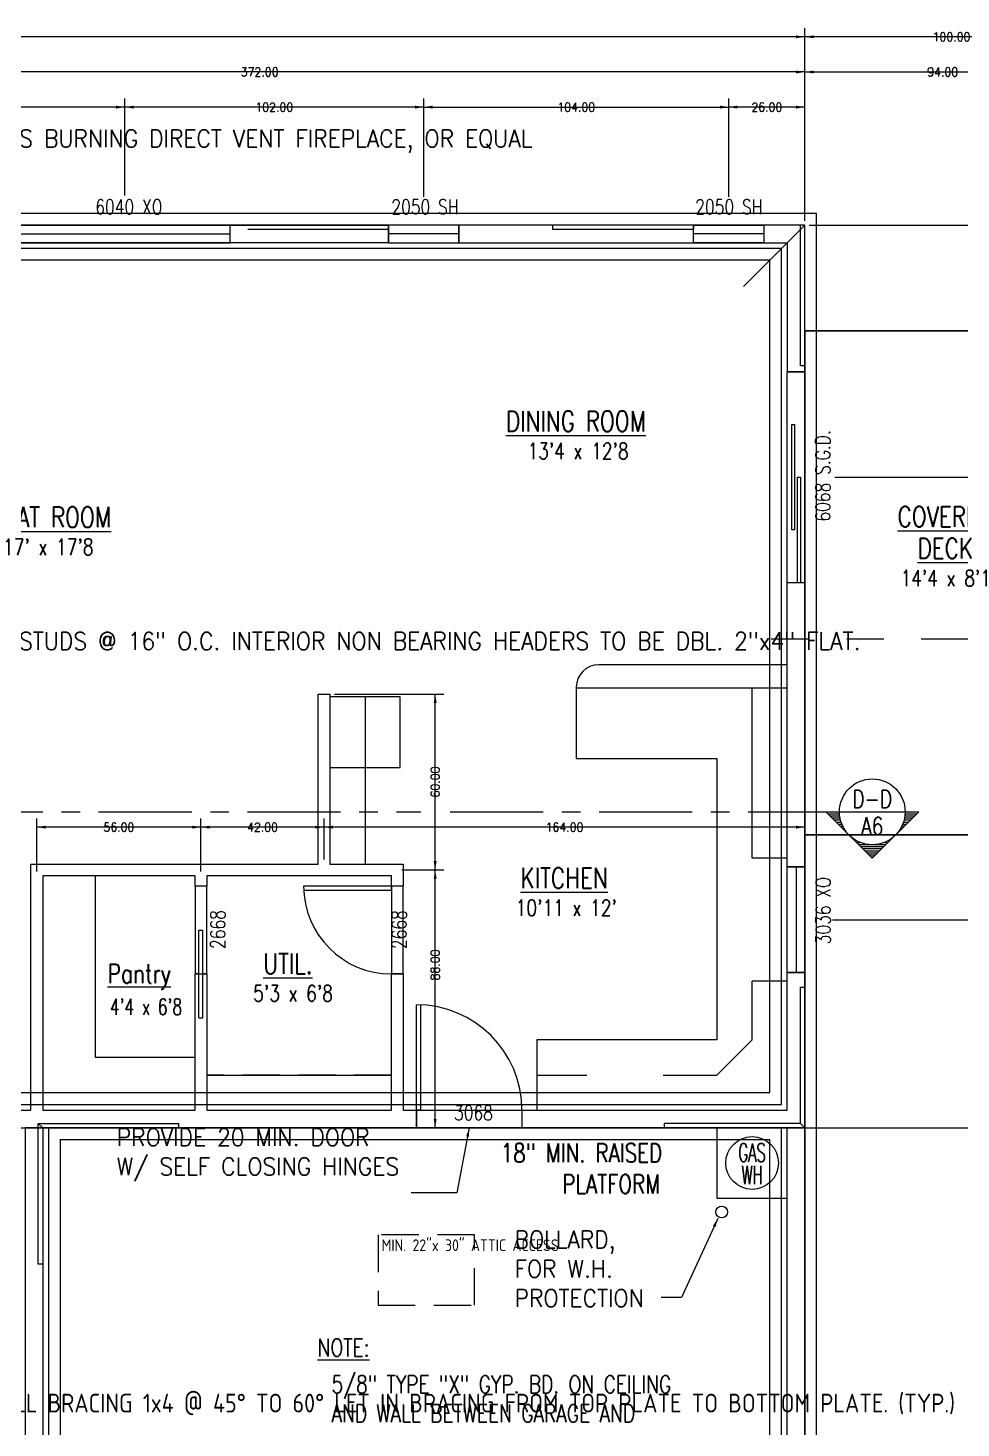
# Model space of a CAD drawing. Header units: millimetres. Extents: x -723 to 516, y -495 to 415.
# Drawn here: x -217.8 to 100.5, y -63.1 to 414.6 of the extents above; entities that cross this region are included whole.
import ezdxf
from ezdxf.enums import TextEntityAlignment as Align

# ---------------------------------------------------------------- set-up
doc = ezdxf.new("R2010")
doc.units = ezdxf.units.MM
for name, pattern in [('CENTER', [50.8, 31.75, -6.35, 6.35, -6.35]), ('CENTERX2', [101.6, 63.5, -12.7, 12.7, -12.7]), ('DASHED', [19.05, 12.7, -6.35])]:
    doc.linetypes.add(name, pattern=pattern)
doc.layers.get('0').update_dxf_attribs({"linetype": 'CONTINUOUS'})
for name, color, linetype in [('A-DIMS-1', 152, 'CONTINUOUS'), ('A-NOTE', 4, 'CONTINUOUS'), ('A-TEXT', 4, 'CONTINUOUS'), ('ANNTEXT', 4, 'CONTINUOUS'), ('xref-Bishop-Overland-08$0$A-CASE-1', 3, 'CONTINUOUS'), ('xref-Bishop-Overland-08$0$A-FOOTPRINT', 5, 'CONTINUOUS'), ('xref-Bishop-Overland-08$0$A-HEADER', 30, 'CONTINUOUS'), ('xref-Bishop-Overland-08$0$A-OPENING', 1, 'CONTINUOUS'), ('xref-Bishop-Overland-08$0$A-WALL', 54, 'CONTINUOUS'), ('xref-Bishop-Overland-08$0$S-FOOTER', 9, 'CONTINUOUS'), ('xref-Bishop-Overland-08$0$S-STEM-WALL', 8, 'CONTINUOUS')]:
    doc.layers.add(name, color=color, linetype=linetype)
doc.layers.add('xref-Bishop-Overland-08$0$TEMP', color=95, linetype='CONTINUOUS', plot=False)
doc.styles.get("Standard").update_dxf_attribs({"font": 'STANDARD'})
doc.dimstyles.get("Standard").update_dxf_attribs({"dimtxt": 3, "dimasz": 3, "dimexe": 3, "dimexo": 1.5, "dimgap": 2, "dimtad": 0, "dimtoh": 1, "dimzin": 3, "dimdsep": 46, "dimtxsty": 'STANDARD', "dimcen": 0.09, "dimazin": 2, "dimtfac": 1, "dimtdec": 4, "dimtofl": 0, "dimtmove": 0, "dimatfit": 3, "dimfxl": 1, "dimtolj": 1, "dimtzin": 0, "dimarcsym": 0})

# ---------------------------------------------------------------- blocks, each defined once
blk = doc.blocks.new('*D9')
at = {"layer": 'A-DIMS-1', "color": 0, "linetype": 'ByBlock', "lineweight": -2}
for p, q in [((-648.77, -14.13), (-648.77, -276.82)), ((47.23, -218.13), (47.23, -276.82)), ((47.23, -273.82), (-648.77, -273.82))]:
    blk.add_line(p, q, dxfattribs=at)
for points in [[(-648.77, -273.82), (-645.77, -273.32), (-645.77, -274.32)], [(47.23, -273.82), (44.23, -274.32), (44.23, -273.32)]]:
    blk.add_solid(points, dxfattribs=at)
at = {"layer": 'A-DIMS-1', "color": 0, "linetype": 'CONTINUOUS', "lineweight": -2, "insert": (-300.77, -273.82), "char_height": 3, "width": 11.6667, "attachment_point": 5}
blk.add_mtext('696.00', dxfattribs=at)
blk = doc.blocks.new('*D17')
at = {"layer": 'A-DIMS-1', "color": 0, "linetype": 'ByBlock', "lineweight": -2}
for p, q in [((42.73, 39.37), (225.69, 39.37)), ((222.69, -216.63), (222.69, 39.37)), ((48.73, -216.63), (225.69, -216.63))]:
    blk.add_line(p, q, dxfattribs=at)
for points in [[(222.69, 39.37), (223.19, 36.37), (222.19, 36.37)], [(222.69, -216.63), (222.19, -213.63), (223.19, -213.63)]]:
    blk.add_solid(points, dxfattribs=at)
at = {"layer": 'A-DIMS-1', "color": 0, "linetype": 'CONTINUOUS', "lineweight": -2, "insert": (222.69, -88.63), "char_height": 3, "width": 11.6667, "attachment_point": 5, "rotation": 90}
blk.add_mtext('256.00', dxfattribs=at)
blk = doc.blocks.new('*D18')
at = {"layer": 'A-DIMS-1', "color": 0, "linetype": 'ByBlock', "lineweight": -2}
for p, q in [((48.73, 347.37), (225.69, 347.37)), ((222.69, 39.37), (222.69, 347.37)), ((42.73, 39.37), (225.69, 39.37))]:
    blk.add_line(p, q, dxfattribs=at)
for points in [[(222.69, 347.37), (223.19, 344.37), (222.19, 344.37)], [(222.69, 39.37), (222.19, 42.37), (223.19, 42.37)]]:
    blk.add_solid(points, dxfattribs=at)
at = {"layer": 'A-DIMS-1', "color": 0, "linetype": 'CONTINUOUS', "lineweight": -2, "insert": (222.69, 193.37), "char_height": 3, "width": 11.6667, "attachment_point": 5, "rotation": 90}
blk.add_mtext('308.00', dxfattribs=at)
blk = doc.blocks.new('*D19')
at = {"layer": 'A-DIMS-1', "color": 0, "linetype": 'ByBlock', "lineweight": -2}
for p, q in [((48.73, 347.37), (237.69, 347.37)), ((234.69, -216.63), (234.69, 347.37)), ((48.73, -216.63), (237.69, -216.63))]:
    blk.add_line(p, q, dxfattribs=at)
for points in [[(234.69, 347.37), (235.19, 344.37), (234.19, 344.37)], [(234.69, -216.63), (234.19, -213.63), (235.19, -213.63)]]:
    blk.add_solid(points, dxfattribs=at)
at = {"layer": 'A-DIMS-1', "color": 0, "linetype": 'CONTINUOUS', "lineweight": -2, "insert": (234.69, 65.37), "char_height": 3, "width": 12, "attachment_point": 5, "rotation": 90}
blk.add_mtext('564.00', dxfattribs=at)
blk = doc.blocks.new('*D26')
at = {"layer": 'A-DIMS-1', "color": 0, "linetype": 'ByBlock', "lineweight": -2}
for p, q in [((-324.77, 368.87), (-324.77, 402.64)), ((47.23, 348.87), (47.23, 402.64)), ((47.23, 399.64), (-324.77, 399.64))]:
    blk.add_line(p, q, dxfattribs=at)
for points in [[(-324.77, 399.64), (-321.77, 400.14), (-321.77, 399.14)], [(47.23, 399.64), (44.23, 399.14), (44.23, 400.14)]]:
    blk.add_solid(points, dxfattribs=at)
at = {"layer": 'A-DIMS-1', "color": 0, "linetype": 'CONTINUOUS', "lineweight": -2, "insert": (-138.77, 399.64), "char_height": 3, "width": 11.6667, "attachment_point": 5}
blk.add_mtext('372.00', dxfattribs=at)
blk = doc.blocks.new('*D30')
at = {"layer": 'A-DIMS-1', "color": 0, "linetype": 'ByBlock', "lineweight": -2}
for p, q in [((-184.77, 357.49), (-184.77, 390.64)), ((-82.77, 387.64), (-184.77, 387.64)), ((-82.77, 357.03), (-82.77, 390.64))]:
    blk.add_line(p, q, dxfattribs=at)
for points in [[(-184.77, 387.64), (-181.77, 388.14), (-181.77, 387.14)], [(-82.77, 387.64), (-85.77, 387.14), (-85.77, 388.14)]]:
    blk.add_solid(points, dxfattribs=at)
at = {"layer": 'A-DIMS-1', "color": 0, "linetype": 'CONTINUOUS', "lineweight": -2, "insert": (-133.77, 387.64), "char_height": 3, "width": 11, "attachment_point": 5}
blk.add_mtext('102.00', dxfattribs=at)
blk = doc.blocks.new('*D31')
at = {"layer": 'A-DIMS-1', "color": 0, "linetype": 'ByBlock', "lineweight": -2}
for p, q in [((-324.77, 344.87), (-324.77, 390.64)), ((-184.77, 387.64), (-324.77, 387.64)), ((-184.77, 357.49), (-184.77, 390.64))]:
    blk.add_line(p, q, dxfattribs=at)
for points in [[(-324.77, 387.64), (-321.77, 388.14), (-321.77, 387.14)], [(-184.77, 387.64), (-187.77, 387.14), (-187.77, 388.14)]]:
    blk.add_solid(points, dxfattribs=at)
at = {"layer": 'A-DIMS-1', "color": 0, "linetype": 'CONTINUOUS', "lineweight": -2, "insert": (-254.77, 387.64), "char_height": 3, "width": 11.3333, "attachment_point": 5}
blk.add_mtext('140.00', dxfattribs=at)
blk = doc.blocks.new('*D36')
at = {"layer": 'A-DIMS-1', "color": 0, "linetype": 'ByBlock', "lineweight": -2}
for p, q in [((-648.77, 348.87), (-648.77, 414.64)), ((47.23, 411.64), (-648.77, 411.64)), ((47.23, 348.87), (47.23, 414.64))]:
    blk.add_line(p, q, dxfattribs=at)
for points in [[(-648.77, 411.64), (-645.77, 412.14), (-645.77, 411.14)], [(47.23, 411.64), (44.23, 411.14), (44.23, 412.14)]]:
    blk.add_solid(points, dxfattribs=at)
at = {"layer": 'A-DIMS-1', "color": 0, "linetype": 'CONTINUOUS', "lineweight": -2, "insert": (-300.77, 411.64), "char_height": 3, "width": 11.6667, "attachment_point": 5}
blk.add_mtext('696.00', dxfattribs=at)
blk = doc.blocks.new('*D37')
at = {"layer": 'A-DIMS-1', "color": 0, "linetype": 'ByBlock', "lineweight": -2}
for p, q in [((56.62, 110.37), (213.69, 110.37)), ((210.69, 39.37), (210.69, 110.37)), ((42.73, 39.37), (213.69, 39.37))]:
    blk.add_line(p, q, dxfattribs=at)
for points in [[(210.69, 110.37), (211.19, 107.37), (210.19, 107.37)], [(210.69, 39.37), (210.19, 42.37), (211.19, 42.37)]]:
    blk.add_solid(points, dxfattribs=at)
at = {"layer": 'A-DIMS-1', "color": 0, "linetype": 'CONTINUOUS', "lineweight": -2, "insert": (210.69, 74.87), "char_height": 3, "width": 8.6667, "attachment_point": 5, "rotation": 90}
blk.add_mtext('71.00', dxfattribs=at)
blk = doc.blocks.new('*D38')
at = {"layer": 'A-DIMS-1', "color": 0, "linetype": 'ByBlock', "lineweight": -2}
for p, q in [((57.43, 261.37), (213.69, 261.37)), ((210.69, 110.37), (210.69, 261.37)), ((56.62, 110.37), (213.69, 110.37))]:
    blk.add_line(p, q, dxfattribs=at)
for points in [[(210.69, 261.37), (211.19, 258.37), (210.19, 258.37)], [(210.69, 110.37), (210.19, 113.37), (211.19, 113.37)]]:
    blk.add_solid(points, dxfattribs=at)
at = {"layer": 'A-DIMS-1', "color": 0, "linetype": 'CONTINUOUS', "lineweight": -2, "insert": (210.69, 185.87), "char_height": 3, "width": 10.3333, "attachment_point": 5, "rotation": 90}
blk.add_mtext('151.00', dxfattribs=at)
blk = doc.blocks.new('*D39')
at = {"layer": 'A-DIMS-1', "color": 0, "linetype": 'ByBlock', "lineweight": -2}
for p, q in [((48.73, 347.37), (213.69, 347.37)), ((210.69, 261.37), (210.69, 347.37)), ((57.43, 261.37), (213.69, 261.37))]:
    blk.add_line(p, q, dxfattribs=at)
for points in [[(210.69, 347.37), (211.19, 344.37), (210.19, 344.37)], [(210.69, 261.37), (210.19, 264.37), (211.19, 264.37)]]:
    blk.add_solid(points, dxfattribs=at)
at = {"layer": 'A-DIMS-1', "color": 0, "linetype": 'CONTINUOUS', "lineweight": -2, "insert": (210.69, 304.37), "char_height": 3, "width": 9.3333, "attachment_point": 5, "rotation": 90}
blk.add_mtext('86.00', dxfattribs=at)
blk = doc.blocks.new('*D43')
at = {"layer": 'A-DIMS-1', "color": 0, "linetype": 'ByBlock', "lineweight": -2}
for p, q in [((-116.77, 130.87), (-116.77, 144.96)), ((47.23, 134.96), (47.23, 144.96)), ((47.23, 141.96), (-116.77, 141.96))]:
    blk.add_line(p, q, dxfattribs=at)
for points in [[(-116.77, 141.96), (-113.77, 142.46), (-113.77, 141.46)], [(47.23, 141.96), (44.23, 141.46), (44.23, 142.46)]]:
    blk.add_solid(points, dxfattribs=at)
at = {"layer": 'A-DIMS-1', "color": 0, "linetype": 'CONTINUOUS', "lineweight": -2, "insert": (-34.77, 141.96), "char_height": 3, "width": 11.3333, "attachment_point": 5}
blk.add_mtext('164.00', dxfattribs=at)
blk = doc.blocks.new('*D44')
at = {"layer": 'A-DIMS-1', "color": 0, "linetype": 'ByBlock', "lineweight": -2}
for p, q in [((-158.77, 126.87), (-158.77, 144.96)), ((-116.77, 130.87), (-116.77, 144.96)), ((-116.77, 141.96), (-158.77, 141.96))]:
    blk.add_line(p, q, dxfattribs=at)
for points in [[(-158.77, 141.96), (-155.77, 142.46), (-155.77, 141.46)], [(-116.77, 141.96), (-119.77, 141.46), (-119.77, 142.46)]]:
    blk.add_solid(points, dxfattribs=at)
at = {"layer": 'A-DIMS-1', "color": 0, "linetype": 'CONTINUOUS', "lineweight": -2, "insert": (-137.77, 141.96), "char_height": 3, "width": 9.6667, "attachment_point": 5}
blk.add_mtext('42.00', dxfattribs=at)
blk = doc.blocks.new('*D45')
at = {"layer": 'A-DIMS-1', "color": 0, "linetype": 'ByBlock', "lineweight": -2}
for p, q in [((-214.77, 126.87), (-214.77, 144.96)), ((-158.77, 126.87), (-158.77, 144.96)), ((-158.77, 141.96), (-214.77, 141.96))]:
    blk.add_line(p, q, dxfattribs=at)
for points in [[(-214.77, 141.96), (-211.77, 142.46), (-211.77, 141.46)], [(-158.77, 141.96), (-161.77, 141.46), (-161.77, 142.46)]]:
    blk.add_solid(points, dxfattribs=at)
at = {"layer": 'A-DIMS-1', "color": 0, "linetype": 'CONTINUOUS', "lineweight": -2, "insert": (-186.77, 141.96), "char_height": 3, "width": 9.3333, "attachment_point": 5}
blk.add_mtext('56.00', dxfattribs=at)
blk = doc.blocks.new('*D51')
at = {"layer": 'A-DIMS-1', "color": 0, "linetype": 'ByBlock', "lineweight": -2}
for p, q in [((-90.27, 127.37), (-75.89, 127.37)), ((-78.89, 39.37), (-78.89, 127.37)), ((-83.77, 39.37), (-75.89, 39.37))]:
    blk.add_line(p, q, dxfattribs=at)
for points in [[(-78.89, 127.37), (-78.39, 124.37), (-79.39, 124.37)], [(-78.89, 39.37), (-79.39, 42.37), (-78.39, 42.37)]]:
    blk.add_solid(points, dxfattribs=at)
at = {"layer": 'A-DIMS-1', "color": 0, "linetype": 'CONTINUOUS', "lineweight": -2, "insert": (-78.89, 94.92), "char_height": 3, "width": 9.3333, "attachment_point": 5, "rotation": 90}
blk.add_mtext('88.00', dxfattribs=at)
blk = doc.blocks.new('*D52')
at = {"layer": 'A-DIMS-1', "color": 0, "linetype": 'ByBlock', "lineweight": -2}
for p, q in [((-113.27, 187.37), (-75.89, 187.37)), ((-78.89, 127.37), (-78.89, 187.37)), ((-90.27, 127.37), (-75.89, 127.37))]:
    blk.add_line(p, q, dxfattribs=at)
for points in [[(-78.89, 187.37), (-78.39, 184.37), (-79.39, 184.37)], [(-78.89, 127.37), (-79.39, 130.37), (-78.39, 130.37)]]:
    blk.add_solid(points, dxfattribs=at)
at = {"layer": 'A-DIMS-1', "color": 0, "linetype": 'CONTINUOUS', "lineweight": -2, "insert": (-78.89, 157.37), "char_height": 3, "width": 9.3333, "attachment_point": 5, "rotation": 90}
blk.add_mtext('60.00', dxfattribs=at)
blk = doc.blocks.new('*D55')
at = {"layer": 'A-DIMS-1', "color": 0, "linetype": 'ByBlock', "lineweight": -2}
for p, q in [((-82.77, 357.03), (-82.77, 390.64)), ((-82.77, 387.64), (21.23, 387.64)), ((21.23, 357.07), (21.23, 390.64))]:
    blk.add_line(p, q, dxfattribs=at)
for points in [[(-82.77, 387.64), (-79.77, 388.14), (-79.77, 387.14)], [(21.23, 387.64), (18.23, 387.14), (18.23, 388.14)]]:
    blk.add_solid(points, dxfattribs=at)
at = {"layer": 'A-DIMS-1', "color": 0, "linetype": 'CONTINUOUS', "lineweight": -2, "insert": (-30.77, 387.64), "char_height": 3, "width": 11.3333, "attachment_point": 5}
blk.add_mtext('104.00', dxfattribs=at)
blk = doc.blocks.new('*D56')
at = {"layer": 'A-DIMS-1', "color": 0, "linetype": 'ByBlock', "lineweight": -2}
for p, q in [((21.23, 357.07), (21.23, 390.64)), ((47.23, 387.64), (21.23, 387.64)), ((47.23, 348.87), (47.23, 390.64))]:
    blk.add_line(p, q, dxfattribs=at)
for points in [[(21.23, 387.64), (24.23, 388.14), (24.23, 387.14)], [(47.23, 387.64), (44.23, 387.14), (44.23, 388.14)]]:
    blk.add_solid(points, dxfattribs=at)
at = {"layer": 'A-DIMS-1', "color": 0, "linetype": 'CONTINUOUS', "lineweight": -2, "insert": (34.23, 387.64), "char_height": 3, "width": 9.3333, "attachment_point": 5}
blk.add_mtext('26.00', dxfattribs=at)
blk = doc.blocks.new('*D57')
at = {"layer": 'A-DIMS-1', "color": 0, "linetype": 'ByBlock', "lineweight": -2}
for p, q in [((48.73, 347.37), (201.69, 347.37)), ((198.69, 311.37), (198.69, 347.37)), ((148.73, 311.37), (201.69, 311.37))]:
    blk.add_line(p, q, dxfattribs=at)
for points in [[(198.69, 347.37), (199.19, 344.37), (198.19, 344.37)], [(198.69, 311.37), (198.19, 314.37), (199.19, 314.37)]]:
    blk.add_solid(points, dxfattribs=at)
at = {"layer": 'A-DIMS-1', "color": 0, "linetype": 'CONTINUOUS', "lineweight": -2, "insert": (198.69, 329.37), "char_height": 3, "width": 9.3333, "attachment_point": 5, "rotation": 90}
blk.add_mtext('36.00', dxfattribs=at)
blk = doc.blocks.new('*D59')
at = {"layer": 'A-DIMS-1', "color": 0, "linetype": 'ByBlock', "lineweight": -2}
for p, q in [((47.23, 348.87), (47.23, 414.64)), ((147.23, 411.64), (47.23, 411.64)), ((147.23, 312.87), (147.23, 414.64))]:
    blk.add_line(p, q, dxfattribs=at)
for points in [[(47.23, 411.64), (50.23, 412.14), (50.23, 411.14)], [(147.23, 411.64), (144.23, 411.14), (144.23, 412.14)]]:
    blk.add_solid(points, dxfattribs=at)
at = {"layer": 'A-DIMS-1', "color": 0, "linetype": 'CONTINUOUS', "lineweight": -2, "insert": (97.23, 411.64), "char_height": 3, "width": 11, "attachment_point": 5}
blk.add_mtext('100.00', dxfattribs=at)
blk = doc.blocks.new('*D65')
at = {"layer": 'A-DIMS-1', "color": 0, "linetype": 'ByBlock', "lineweight": -2}
for p, q in [((47.23, 348.87), (47.23, 402.64)), ((141.23, 309.37), (141.23, 402.64)), ((47.23, 399.64), (141.23, 399.64))]:
    blk.add_line(p, q, dxfattribs=at)
for points in [[(47.23, 399.64), (50.23, 400.14), (50.23, 399.14)], [(141.23, 399.64), (138.23, 399.14), (138.23, 400.14)]]:
    blk.add_solid(points, dxfattribs=at)
at = {"layer": 'A-DIMS-1', "color": 0, "linetype": 'CONTINUOUS', "lineweight": -2, "insert": (94.23, 399.64), "char_height": 3, "width": 9.6667, "attachment_point": 5}
blk.add_mtext('94.00', dxfattribs=at)

msp = doc.modelspace()

# ---------------------------------------------------------------- hatches: boundary and pattern name
at = {"layer": 'A-DIMS-1'}
h = msp.add_hatch(dxfattribs=at)
h.set_pattern_fill('ANSI31', color=256, scale=3, style=0)
h.set_pattern_definition([])
h.paths.add_polyline_path([(-142.773, 347.367), (-94.773, 347.367), (-94.773, 345.867), (-142.773, 345.867)], flags=0)
h = msp.add_hatch(dxfattribs=at)
h.set_pattern_fill('ANSI31', color=256, scale=3, style=0)
h.set_pattern_definition([])
h.paths.add_polyline_path([(-38.773, 347.367), (9.227, 347.367), (9.227, 345.867), (-38.773, 345.867)], flags=0)
h = msp.add_hatch(dxfattribs=at)
h.set_pattern_fill('ANSI31', color=256, scale=3, angle=90, style=0)
h.set_pattern_definition([])
h.paths.add_polyline_path([(47.227, 347.367), (47.227, 299.367), (45.727, 299.367), (45.727, 347.367)], flags=0)
h = msp.add_hatch(dxfattribs=at)
h.set_pattern_fill('ANSI31', color=256, scale=3, style=0)
h.set_pattern_definition([])
h.paths.add_polyline_path([(45.727, 87.367), (47.227, 87.367), (47.227, 39.367), (45.727, 40.867)], flags=0)
h.paths.add_polyline_path([(-0.773, 40.867), (45.727, 40.867), (47.227, 39.367), (-0.773, 39.367)], flags=0)
h = msp.add_hatch(dxfattribs=at)
h.set_pattern_fill('ANSI31', color=256, scale=3, style=0)
h.set_pattern_definition([])
h.paths.add_polyline_path([(-214.273, 40.867), (-212.773, 39.367), (-212.773, -7.133), (-214.273, -7.133)], flags=0)
h.paths.add_polyline_path([(-214.273, 40.867), (-166.273, 40.867), (-166.273, 39.367), (-212.773, 39.367)], flags=0)

# ---------------------------------------------------------------- linework, layer by layer
at = {"layer": 'A-DIMS-1', "linetype": 'CENTERX2'}
msp.add_line((150.376, 206.127), (35.777, 206.127), dxfattribs=at)
at = {"layer": 'A-DIMS-1', "linetype": 'CENTER'}
for p, q in [((-295.277, 147.197), (-83.747, 147.197)), ((-73.761, 147.197), (59.001, 147.197))]:
    msp.add_line(p, q, dxfattribs=at)
at = {"layer": 'A-DIMS-1'}
for p, q in [((47.227, 87.367), (47.227, 39.367)), ((-214.273, -7.133), (-214.273, 40.867)), ((-214.273, 40.867), (-166.273, 40.867)), ((47.227, 39.367), (-0.773, 39.367))]:
    msp.add_line(p, q, dxfattribs=at)
for points in [[(-94.773, 347.367), (-94.773, 345.867), (-142.773, 345.867)], [(9.227, 347.367), (9.227, 345.867), (-38.773, 345.867), (-38.773, 347.367)], [(47.227, 299.367), (45.727, 299.367), (45.727, 347.367)], [(45.727, 40.867), (45.727, 87.367), (47.227, 87.367)], [(-214.273, 40.867), (-212.773, 39.367), (-166.273, 39.367), (-166.273, 40.867)], [(-212.773, 39.367), (-212.773, -7.133), (-214.273, -7.133)], [(47.227, 39.367), (45.727, 40.867), (-0.773, 40.867), (-0.773, 39.367)]]:
    msp.add_lwpolyline(points, dxfattribs=at)
msp.add_lwpolyline([(41.227, 39.367), (17.227, 39.367), (17.227, 15.367), (41.227, 15.367)], close=True, dxfattribs=at)
at = {"layer": 'A-DIMS-1', "linetype": 'DASHED'}
msp.add_lwpolyline([(-65.436, 2.822), (-98.365, 2.822), (-98.365, -21.178), (-65.436, -21.178)], close=True, dxfattribs=at)
at = {"layer": 'A-DIMS-1'}
msp.add_circle((29.227, 27.367), 9, dxfattribs=at)
at = {"layer": 'A-NOTE'}
for p, q in [((54.357, 147.197), (59.001, 147.197)), ((55.055, 146.498), (59.023, 146.498)), ((55.753, 145.8), (59.088, 145.8)), ((56.452, 145.102), (59.199, 145.102)), ((57.15, 144.404), (59.355, 144.404)), ((57.848, 143.705), (59.559, 143.705)), ((59.001, 147.197), (81.426, 147.197)), ((80.869, 143.705), (82.58, 143.705)), ((81.073, 144.404), (83.278, 144.404)), ((81.229, 145.102), (83.976, 145.102)), ((81.339, 145.8), (84.674, 145.8)), ((81.405, 146.498), (85.373, 146.498)), ((81.426, 147.197), (86.071, 147.197)), ((58.546, 143.007), (59.813, 143.007)), ((59.245, 142.309), (60.123, 142.309)), ((59.943, 141.61), (60.492, 141.61)), ((60.641, 140.912), (60.928, 140.912)), ((61.339, 140.214), (61.441, 140.214)), ((62.038, 139.516), (62.045, 139.516)), ((62.736, 138.817), (62.763, 138.817)), ((77.664, 138.817), (77.692, 138.817)), ((78.382, 139.516), (78.39, 139.516)), ((78.987, 140.214), (79.088, 140.214)), ((79.5, 140.912), (79.786, 140.912)), ((79.936, 141.61), (80.485, 141.61)), ((80.305, 142.309), (81.183, 142.309)), ((80.614, 143.007), (81.881, 143.007)), ((63.434, 138.119), (63.632, 138.119)), ((64.133, 137.421), (64.722, 137.421)), ((64.831, 136.723), (66.212, 136.723)), ((65.529, 136.024), (74.898, 136.024)), ((66.227, 135.326), (74.2, 135.326)), ((66.926, 134.628), (73.502, 134.628)), ((67.624, 133.929), (72.804, 133.929)), ((74.216, 136.723), (75.597, 136.723)), ((75.705, 137.421), (76.295, 137.421)), ((76.796, 138.119), (76.993, 138.119)), ((68.322, 133.231), (72.105, 133.231)), ((69.021, 132.533), (71.407, 132.533)), ((69.719, 131.835), (70.709, 131.835)), ((-49.273, 39.367), (-85.273, 39.367))]:
    msp.add_line(p, q, dxfattribs=at)
at = {"layer": 'A-NOTE', "linetype": 'DASHED'}
msp.add_line((-93.773, 57.367), (-156.773, 57.367), dxfattribs=at)
at = {"layer": 'A-NOTE'}
msp.add_lwpolyline([(86.071, 147.197), (70.214, 131.34), (54.357, 147.197)], dxfattribs=at)
msp.add_circle((70.214, 147.197), 11.213, dxfattribs=at)
at = {"layer": 'A-TEXT'}
msp.add_circle((18.836, 10.648), 2, dxfattribs=at)
at = {"layer": 'xref-Bishop-Overland-08$0$A-CASE-1'}
for p, q in [((41.227, 197.367), (-23.1, 197.367)), ((-90.773, 186.372), (-114.773, 186.372)), ((-90.773, 162.372), (-90.773, 186.372)), ((-30.773, 189.694), (-30.773, 165.372)), ((41.227, 189.372), (-30.773, 189.372)), ((-30.773, 165.372), (17.227, 165.372)), ((17.227, 165.372), (17.227, 69.367)), ((-114.773, 162.372), (-90.773, 162.372)), ((-194.773, 63.367), (-194.773, 125.367)), ((17.227, 69.367), (-44.189, 69.367)), ((-44.189, 69.367), (-44.189, 45.367)), ((-160.773, 63.367), (-194.773, 63.367))]:
    msp.add_line(p, q, dxfattribs=at)
at = {"layer": 'xref-Bishop-Overland-08$0$A-CASE-1', "linetype": 'CONTINUOUS'}
for p, q in [((-102.773, 186.372), (-102.773, 129.367)), ((29.227, 131.367), (29.227, 189.372)), ((41.227, 131.367), (29.227, 131.367)), ((29.227, 69.367), (29.227, 89.367)), ((41.227, 89.367), (29.227, 89.367)), ((29.227, 69.367), (17.227, 57.367)), ((-156.773, 57.367), (-93.773, 57.367)), ((-44.189, 57.367), (-27.132, 57.367)), ((-1.131, 57.367), (17.227, 57.367))]:
    msp.add_line(p, q, dxfattribs=at)
at = {"layer": 'xref-Bishop-Overland-08$0$A-CASE-1'}
msp.add_arc((-23.1, 189.694), 7.673, 90, 180, dxfattribs=at)
at = {"layer": 'xref-Bishop-Overland-08$0$A-FOOTPRINT'}
msp.add_line((-218.773, 39.367), (47.227, 39.367), dxfattribs=at)
for points in [[(47.227, 39.367), (47.227, 347.367), (-194.773, 347.367), (-194.773, 347.367), (-246.773, 347.367), (-246.773, 347.367), (-648.773, 347.367), (-648.773, -12.633), (-482.773, -12.633), (-482.773, -36.633), (-332.773, -36.633), (-332.773, -12.633), (-304.773, -12.633), (-304.773, 39.367), (-218.773, 39.367), (-149.014, 39.367)], [(147.227, 311.367), (47.227, 311.367), (47.227, 139.367), (147.227, 139.367)], [(47.227, 39.367), (-218.773, 39.367), (-218.773, -216.633), (47.227, -216.633)]]:
    msp.add_lwpolyline(points, close=True, dxfattribs=at)
at = {"layer": 'xref-Bishop-Overland-08$0$A-HEADER'}
for points in [[(-220.773, 341.367), (-148.773, 341.367), (-148.773, 347.367), (-220.773, 347.367)], [(-94.773, 347.367), (-94.773, 341.367), (-70.773, 341.367), (-70.773, 347.367)], [(33.227, 347.367), (33.227, 341.367), (9.227, 341.367), (9.227, 347.367)], [(41.227, 225.367), (41.227, 297.367), (47.227, 297.367), (47.227, 225.367)], [(47.227, 92.367), (41.227, 92.367), (41.227, 128.367), (47.227, 128.367)], [(-160.773, 91.867), (-156.773, 91.867), (-156.773, 121.867), (-160.773, 121.867)], [(-93.773, 91.867), (-89.773, 91.867), (-89.773, 121.867), (-93.773, 121.867)], [(-49.273, 39.367), (-85.273, 39.367), (-85.273, 45.367), (-49.273, 45.367)]]:
    msp.add_lwpolyline(points, close=True, dxfattribs=at)
at = {"layer": 'xref-Bishop-Overland-08$0$A-OPENING'}
for p, q in [((-220.773, 347.367), (-148.773, 347.367)), ((-220.773, 344.367), (-148.773, 344.367)), ((-148.773, 341.367), (-148.773, 347.367)), ((-70.773, 347.367), (-94.773, 347.367)), ((-94.773, 341.367), (-94.773, 347.367)), ((-70.773, 344.367), (-94.773, 344.367)), ((-70.773, 347.367), (-70.773, 341.367)), ((33.227, 347.367), (9.227, 347.367)), ((9.227, 341.367), (9.227, 347.367)), ((33.227, 344.367), (9.227, 344.367)), ((33.227, 347.367), (33.227, 341.367)), ((-148.773, 341.367), (-220.773, 341.367)), ((-94.773, 341.367), (-70.773, 341.367)), ((9.227, 341.367), (33.227, 341.367)), ((47.227, 297.367), (41.227, 297.367)), ((47.227, 297.367), (47.227, 225.367)), ((42.727, 243.367), (42.727, 279.367)), ((42.727, 279.367), (43.727, 279.367)), ((43.727, 279.367), (43.727, 243.367)), ((44.727, 225.367), (44.727, 261.367)), ((44.727, 261.367), (45.727, 261.367)), ((45.727, 261.367), (45.727, 225.367)), ((43.727, 243.367), (42.727, 243.367)), ((47.227, 225.367), (41.227, 225.367)), ((45.727, 225.367), (44.727, 225.367)), ((41.227, 92.367), (41.227, 128.367)), ((47.227, 128.367), (41.227, 128.367)), ((44.227, 128.367), (44.227, 92.367)), ((47.227, 128.367), (47.227, 92.367)), ((-156.773, 121.867), (-160.773, 121.867)), ((-93.773, 121.867), (-123.773, 121.867)), ((-123.773, 120.492), (-93.773, 120.492)), ((-89.773, 121.867), (-93.773, 121.867)), ((-93.773, 120.492), (-93.773, 121.867)), ((-159.46, 106.867), (-158.085, 106.867)), ((-159.46, 76.867), (-159.46, 106.867)), ((-158.085, 76.867), (-158.085, 106.867)), ((-159.773, 91.867), (-160.773, 91.867)), ((-156.773, 91.867), (-157.773, 91.867)), ((-89.773, 91.867), (-93.773, 91.867)), ((41.227, 92.367), (47.227, 92.367)), ((-85.273, 45.367), (-85.273, 81.367)), ((-83.898, 81.367), (-83.898, 45.367)), ((-159.46, 76.867), (-158.085, 76.867)), ((-85.273, 45.367), (-85.273, 39.367)), ((-83.898, 45.367), (-85.273, 45.367)), ((-49.273, 45.367), (-49.273, 39.367)), ((-49.273, 39.367), (-85.273, 39.367))]:
    msp.add_line(p, q, dxfattribs=at)
for centre, radius, start, end in [((-93.773, 121.867), 30, 180, 270), ((-85.273, 45.367), 36, 0, 90)]:
    msp.add_arc(centre, radius, start, end, dxfattribs=at)
at = {"layer": 'xref-Bishop-Overland-08$0$A-WALL'}
for p, q in [((-148.773, 347.367), (-94.773, 347.367)), ((9.227, 347.367), (-70.773, 347.367)), ((47.227, 347.367), (33.227, 347.367)), ((47.227, 297.367), (47.227, 347.367)), ((-94.773, 341.367), (-148.773, 341.367)), ((-70.773, 341.367), (9.227, 341.367)), ((33.227, 341.367), (41.227, 341.367)), ((41.227, 341.367), (41.227, 297.367)), ((41.227, 128.367), (41.227, 225.367)), ((47.227, 225.367), (47.227, 128.367)), ((-118.773, 129.367), (-118.773, 187.367)), ((-118.773, 187.367), (-114.773, 187.367)), ((-114.773, 187.367), (-114.773, 129.367)), ((-216.773, 45.367), (-216.773, 129.367)), ((-216.773, 129.367), (-118.773, 129.367)), ((-114.773, 129.367), (-89.773, 129.367)), ((-89.773, 129.367), (-89.773, 121.867)), ((-212.773, 125.367), (-212.773, 45.367)), ((-160.773, 125.367), (-212.773, 125.367)), ((-160.773, 121.867), (-160.773, 125.367)), ((-93.773, 125.367), (-156.773, 125.367)), ((-156.773, 125.367), (-156.773, 121.867)), ((-93.773, 121.867), (-93.773, 125.367)), ((-160.773, 45.367), (-160.773, 91.867)), ((-156.773, 91.867), (-156.773, 45.367)), ((-93.773, 45.367), (-93.773, 91.867)), ((-89.773, 91.867), (-89.773, 45.367)), ((41.227, 45.367), (41.227, 92.367)), ((47.227, 92.367), (47.227, -216.633)), ((-228.773, 45.367), (-216.773, 45.367)), ((-212.773, 45.367), (-160.773, 45.367)), ((-156.773, 45.367), (-93.773, 45.367)), ((-89.773, 45.367), (-85.273, 45.367)), ((-49.273, 45.367), (41.227, 45.367)), ((-212.773, 39.367), (-212.773, -210.633)), ((-85.273, 39.367), (-212.773, 39.367)), ((41.227, 39.367), (-49.273, 39.367)), ((41.227, -210.633), (41.227, 39.367))]:
    msp.add_line(p, q, dxfattribs=at)
msp.add_lwpolyline([(47.227, 311.367), (147.227, 311.367), (147.227, 139.367), (47.227, 139.367)], dxfattribs=at)
at = {"layer": 'xref-Bishop-Overland-08$0$S-FOOTER'}
for p, q in [((35.227, 335.367), (-636.773, 335.367)), ((35.227, 51.367), (35.227, 335.367)), ((-316.773, 51.367), (35.227, 51.367)), ((-206.773, 35.367), (35.227, 35.367))]:
    msp.add_line(p, q, dxfattribs=at)
for points in [[(51.227, 181.367), (51.227, 351.367), (-190.773, 351.367), (-190.773, 351.367), (-250.773, 351.367), (-250.773, 351.367), (-652.773, 351.367), (-652.773, 181.367)], [(-300.773, 35.367), (-222.773, 35.367), (-222.773, -220.633), (51.227, -220.633), (51.227, 181.367)], [(-206.773, 35.367), (-206.773, -204.633), (35.227, -204.633), (35.227, 35.367)]]:
    msp.add_lwpolyline(points, dxfattribs=at)
at = {"layer": 'xref-Bishop-Overland-08$0$S-STEM-WALL'}
for p, q in [((-202.773, 339.367), (-202.773, 339.367)), ((-210.773, 47.367), (39.227, 47.367)), ((-210.773, 39.367), (39.227, 39.367))]:
    msp.add_line(p, q, dxfattribs=at)
for points in [[(-530.773, 347.367), (-648.773, 347.367), (-648.773, -12.633), (-482.773, -12.633), (-482.773, -36.633), (-332.773, -36.633), (-332.773, -12.633), (-304.773, -12.633), (-304.773, 39.367), (-218.773, 39.367), (-218.773, -216.633), (47.227, -216.633), (47.227, -12.633)], [(-194.773, 347.367), (-530.773, 347.367)], [(47.227, -12.633), (47.227, 347.367), (-194.773, 347.367)], [(-202.773, 339.367), (-640.773, 339.367), (-640.773, -4.633), (-474.773, -4.633), (-474.773, -28.633), (-340.773, -28.633), (-340.773, -4.633), (-312.773, -4.633), (-312.773, 47.367), (-210.773, 47.367)], [(39.227, 47.367), (39.227, 339.367), (-202.773, 339.367)], [(-210.773, 39.367), (-210.773, -208.633), (-181.773, -208.633), (-181.773, -216.633)], [(10.227, -216.633), (10.227, -208.633), (39.227, -208.633), (39.227, 39.367)]]:
    msp.add_lwpolyline(points, dxfattribs=at)
at = {"layer": 'xref-Bishop-Overland-08$0$TEMP'}
msp.add_line((47.227, 347.367), (26.284, 326.424), dxfattribs=at)

# ---------------------------------------------------------------- texts
at = {"color": 4, "char_height": 6}
for s, insert, width, attachment_point in [('PROVIDE 20 MIN. DOOR\\PW/ SELF CLOSING HINGES', (-187.48, 30.177), 104.66666, 4), ('BOLLARD,\\PFOR W.H.\\PPROTECTION', (-51.787, 4.256), 46.66667, 1)]:
    msp.add_mtext(s, dxfattribs=dict(at, insert=insert, width=width, attachment_point=attachment_point))
at = {"layer": 'A-DIMS-1', "insert": (-97.151, 1.313), "char_height": 4, "width": 119.33333, "attachment_point": 1}
msp.add_mtext('{\\Farchquik|c0;MIN. 22"x 30" ATTIC ACCESS}', dxfattribs=at)
at = {"layer": 'A-NOTE'}
for s, height, width, p in [('%%uDINING ROOM', 6.95313, 0.85, (-30.886, 280.476)), ("13'4 x 12'8", 5.5, 0.85, (-30.155, 270.303)), ('%%uGREAT ROOM', 6.95313, 0.85, (-212.515, 247.741)), ('%%uCOVERED', 6.9531, 0.85, (95.119, 247.907)), ("17' x 17'8", 5.5, 0.85, (-210.851, 237.568)), ('%%uDECK', 6.9531, 0.85, (95.119, 237.098)), ("14'4 x 8'1", 5.5, 0.85, (95.287, 226.925)), ('D-D', 6, 0.85, (70.201, 151.561)), ('A6', 6, 0.85, (70.201, 142.357)), ('%%uKITCHEN', 6.9531, 0.85, (-34.911, 124.602)), ("10'11 x 12'", 5.5, 0.85, (-34.164, 114.429)), ('%%uUTIL.', 6.9531, 0.85, (-129.136, 95.429)), ('%%uPantry', 6.5, 0.85, (-179.849, 92.002)), ("5'3 x 6'8", 5.5, 0.85, (-127.363, 85.256)), ("4'4 x 6'8", 5.5, 0.77, (-177.525, 80.677)), ('GAS', 6.2578, 0.65, (29.228, 30.921)), ('WH', 6.2578, 0.65, (29.228, 23.293))]:
    msp.add_text(s, height=height, dxfattribs=dict(at, width=width)).set_placement(p, align=Align.MIDDLE_CENTER)
at = {"layer": 'A-NOTE', "insert": (-636.191, -51.354), "char_height": 6.4, "width": 876.26914, "attachment_point": 1}
msp.add_mtext('{\\pxqc;\\Farchquik.shx|c0;SHEAR PANELS, 3/8" OSB MIN. W/ 6" EDGE & 12" FIELD NAILING OR DIAG. WALL BRACING 1x4 @ 45%%D TO 60%%D LET IN BRACING FROM TOP PLATE TO BOTTOM PLATE. (TYP.)}', dxfattribs=at)
at = {"layer": 'A-TEXT', "width": 0.85}
for s, p in [('6040 XO', (-183.37, 353.619)), ('2050 SH', (-82.387, 353.619)), ('2050 SH', (21.262, 353.619)), ('3068', (-65.824, 44.497))]:
    msp.add_text(s, height=5, dxfattribs=at).set_placement(p, align=Align.MIDDLE_CENTER)
for s, p in [('6068 S.G.D.', (53.322, 261.819)), ('3036 XO', (53.479, 113.442)), ('2668', (-153.046, 107.031)), ('2668', (-91.142, 106.983))]:
    msp.add_text(s, height=5, rotation=90, dxfattribs=at).set_placement(p, align=Align.MIDDLE_CENTER)
for s, p in [('18" MIN. RAISED', (-56.515, 30.806)), ('PLATFORM', (-35.505, 20.213))]:
    msp.add_text(s, height=6.4, dxfattribs=at).set_placement(p, align=Align.MIDDLE_LEFT)
at = {"layer": 'ANNTEXT', "width": 0.85}
for s, p in [('%%uNOTE:', (-118.985, -35.603)), ('5/8" TYPE "X" GYP. BD. ON CEILING', (-114.236, -48.156)), ('AND WALL BETWEEN GARAGE AND', (-114.236, -58.087))]:
    msp.add_text(s, height=6, dxfattribs=at).set_placement(p, align=Align.MIDDLE_LEFT)
at = {"layer": 'ANNTEXT', "char_height": 6, "attachment_point": 1}
for s, insert, width in [('"HEATILATOR" 42" GAS BURNING DIRECT VENT FIREPLACE, OR EQUAL', (-299.463, 379.93), 286.66667), ('INTERIOR WALL STUDS @ 16" O.C. INTERIOR NON BEARING HEADERS TO BE DBL. 2"x4" FLAT.', (-278.214, 208.46), 386.66666)]:
    msp.add_mtext(s, dxfattribs=dict(at, insert=insert, width=width))

# ---------------------------------------------------------------- dimensions: what is measured, and where the dimension line sits
at = {"layer": 'A-DIMS-1'}
for base, p1, p2, angle, picture, middle in [((-648.773, 411.64), (47.227, 347.367), (-648.773, 347.367), 180, '*D36', (-300.773, 411.64)), ((47.227, 411.64), (147.227, 311.367), (47.227, 347.367), 180, '*D59', (97.227, 411.64)), ((-324.773, 399.64), (47.227, 347.367), (-324.773, 367.367), 180, '*D26', (-138.773, 399.64)), ((-324.773, 387.64), (-184.773, 355.986), (-324.773, 343.367), 180, '*D31', (-254.773, 387.64)), ((-184.773, 387.64), (-82.773, 355.534), (-184.773, 355.986), 180, '*D30', (-133.773, 387.64)), ((21.227, 387.64), (47.227, 347.367), (21.227, 355.566), 180, '*D56', (34.227, 387.64)), ((222.692, 347.367), (41.227, 39.367), (47.227, 347.367), 90, '*D18', (222.692, 193.367)), ((234.692, 347.367), (47.227, -216.633), (47.227, 347.367), 90, '*D19', (234.692, 65.367)), ((210.692, 347.367), (55.932, 261.367), (47.227, 347.367), 90, '*D39', (210.692, 304.367)), ((198.692, 347.367), (147.227, 311.367), (47.227, 347.367), 90, '*D57', (198.692, 329.367)), ((210.692, 261.367), (55.118, 110.367), (55.932, 261.367), 90, '*D38', (210.692, 185.867)), ((-78.89, 187.367), (-91.773, 127.367), (-114.773, 187.367), 90, '*D52', (-78.89, 157.367)), ((-214.773, 141.958), (-158.773, 125.367), (-214.773, 125.367), 180, '*D45', (-186.773, 141.958)), ((-158.773, 141.958), (-116.773, 129.367), (-158.773, 125.367), 180, '*D44', (-137.773, 141.958)), ((-116.773, 141.958), (47.227, 133.46), (-116.773, 129.367), 180, '*D43', (-34.773, 141.958)), ((-78.89, 127.367), (-85.273, 39.367), (-91.773, 127.367), 90, '*D51', (-78.89, 94.919)), ((210.692, 110.367), (41.227, 39.367), (55.118, 110.367), 90, '*D37', (210.692, 74.867)), ((222.692, 39.367), (47.227, -216.633), (41.227, 39.367), 90, '*D17', (222.692, -88.633)), ((-648.773, -273.824), (47.227, -216.633), (-648.773, -12.633), 180, '*D9', (-300.773, -273.824))]:
    dim = msp.add_linear_dim(base=base, p1=p1, p2=p2, angle=angle, dimstyle='Standard', dxfattribs=at)
    dim.commit()
    dim.dimension.update_dxf_attribs({"geometry": picture, "text_midpoint": middle})
for base, p1, p2, picture, middle in [((141.227, 399.64), (47.227, 347.367), (141.227, 307.867), '*D65', (94.227, 399.64)), ((21.227, 387.64), (-82.773, 355.534), (21.227, 355.566), '*D55', (-30.773, 387.64))]:
    dim = msp.add_linear_dim(base=base, p1=p1, p2=p2, dimstyle='Standard', dxfattribs=at)
    dim.commit()
    dim.dimension.update_dxf_attribs({"geometry": picture, "text_midpoint": middle})

# ---------------------------------------------------------------- leaders
for points in [[(-67.273, 39.367), (-71.469, 17.152), (-87.04, 17.152)], [(17.542, 8.441), (5.1, -18.499), (-1.819, -18.499)]]:
    msp.add_leader(points, dimstyle='Standard', dxfattribs=at)

doc.saveas('drawing.dxf')
